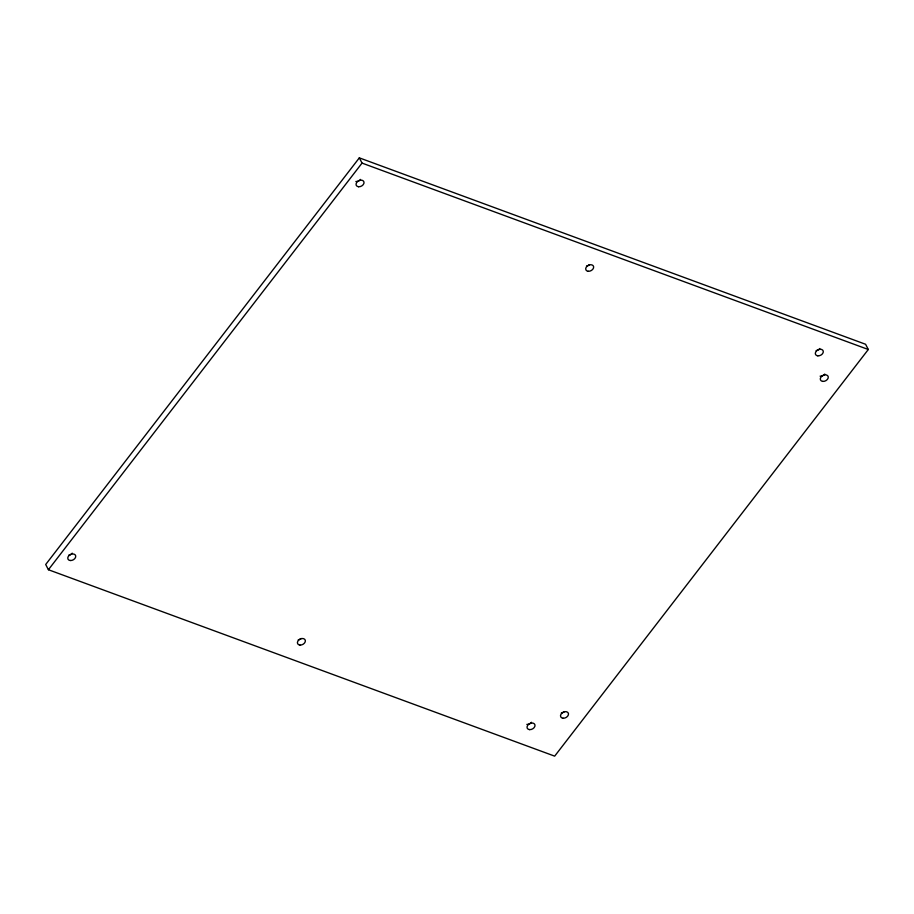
<?xml version="1.0" encoding="UTF-8"?>
<svg xmlns="http://www.w3.org/2000/svg" width="914" height="914" viewBox="0 0 914 914"><rect width="100%" height="100%" fill="white"/><g stroke="black" fill="none" stroke-linecap="round" stroke-linejoin="round"><path stroke-width="1.37" d="M359.328 157.859L45.7 564.498L48.408 569.73L554.672 756.141L868.3 349.502L865.592 344.27L359.328 157.859L362.035 163.092L868.3 349.502M48.408 569.73L362.035 163.092M564.281 711.64A4.216 3.005 -27.3 0 1 561.345 712.954M531.525 722.289A4.216 3.005 -27.3 0 1 526.852 724.379M824.782 374.066A4.216 3.005 -27.3 0 1 820.109 376.168M819.812 348.508A4.216 3.005 -27.3 0 1 816.156 350.576M301.163 638.486A4.216 3.005 -27.3 0 1 298.238 639.811M589.45 264.706A4.216 3.005 -27.3 0 1 586.514 266.031M360.539 179.407A4.216 3.005 -27.3 0 1 355.877 181.498M72.252 553.176A4.216 3.005 -27.3 0 1 68.596 555.255M70.287 560.522A4.216 3.005 -27.3 0 0 75.702 555.895A4.216 3.005 -27.3 0 0 69.281 555.301A4.216 3.005 -27.3 0 0 70.287 560.522M529.56 729.623A4.216 3.005 -27.3 0 0 534.976 724.996A4.216 3.005 -27.3 0 0 528.543 724.402A4.216 3.005 -27.3 0 0 529.56 729.623M563.047 718.221A4.216 3.005 -27.3 0 0 568.451 713.594A4.216 3.005 -27.3 0 0 562.03 713A4.216 3.005 -27.3 0 0 563.047 718.221M299.929 645.067A4.216 3.005 -27.3 0 0 305.333 640.44A4.216 3.005 -27.3 0 0 298.912 639.857A4.216 3.005 -27.3 0 0 299.929 645.067M817.847 355.843A4.216 3.005 -27.3 0 0 823.263 351.216A4.216 3.005 -27.3 0 0 816.83 350.622A4.216 3.005 -27.3 0 0 817.847 355.843M822.817 381.401A4.216 3.005 -27.3 0 0 828.233 376.774A4.216 3.005 -27.3 0 0 821.8 376.191A4.216 3.005 -27.3 0 0 822.817 381.401M358.574 186.742A4.216 3.005 -27.3 0 0 363.989 182.115A4.216 3.005 -27.3 0 0 357.568 181.52A4.216 3.005 -27.3 0 0 358.574 186.742M588.216 271.287A4.216 3.005 -27.3 0 0 593.62 266.671A4.216 3.005 -27.3 0 0 587.199 266.077A4.216 3.005 -27.3 0 0 588.216 271.287"/></g></svg>
